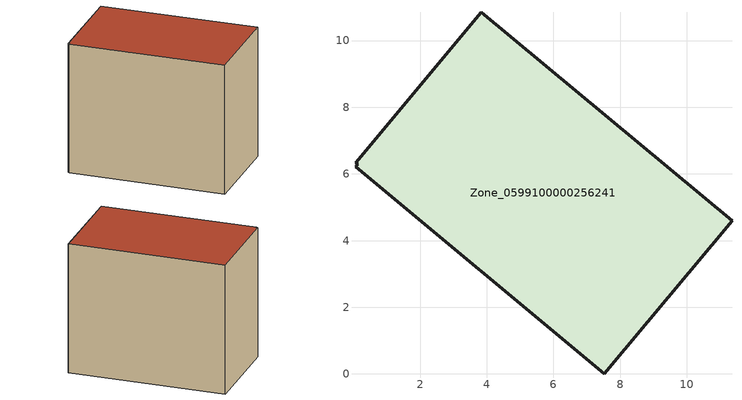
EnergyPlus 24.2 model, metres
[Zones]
Zone_0599100000256241
 floor ground (C_G): 0.07,6.34 3.84,10.86 11.35,4.6 7.52,0 0.06,6.21 0.13,6.29 z0
 wall outside (C_F): 11.35,4.6 3.84,10.86 0.07,6.34 0.13,6.29 0.06,6.21 7.52,0 11.35,4.6 z0:8.28
 roof outside (C_R): 3.84,10.86 0.07,6.34 0.13,6.29 0.06,6.21 7.52,0 11.35,4.6 z8.28
[BUILDING]
Pand.0599100000256241: North Axis=0; Terrain=City; Loads Convergence Tolerance Value=0.04; Temperature Convergence Tolerance Value=0.4; Solar Distribution=FullExterior; Maximum Number of Warmup Days=25; Minimum Number of Warmup Days=1
[Site:Location]
Rotterdam.The.Hague.AP_ZH_NLD Design_Conditions: Latitude=51.96; Longitude=4.45; Time Zone=1; Elevation=-4.5
[SITE:GROUNDTEMPERATURE:BUILDINGSURFACE]
18, 18, 18, 18, 18, 18, 18, 18, 18, 18, 18, 18
[MATERIAL] Thermal Absorptance=0.9; Solar Absorptance=0.7; Visible Absorptance=0.7
Name | Roughness | Thickness | Conductivity | Density | Specific Heat
G.TI.1946-1964 | MediumSmooth | 0.15 | 1 | 540 | 1210
F.TI.1946-1964 | Rough | 0.3 | 0.857143 | 1920 | 840
R.TI.1946-1964 | MediumRough | 0.2 | 0.277778 | 1500 | 1000
[CONSTRUCTION]
C_G: G.TI.1946-1964
C_F: F.TI.1946-1964
C_R: R.TI.1946-1964
[ZONE]
Zone_0599100000256241: Type=1; Multiplier=1; Ceiling Height=Autocalculate; Volume=Autocalculate; Floor Area=autocalculate; Part of Total Floor Area=Yes
[ZONEINFILTRATION:DESIGNFLOWRATE]
Infil_Zone_0599100000256241: Zone or ZoneList or Space or SpaceList=Zone_0599100000256241; Schedule=AlwaysOn; Design Flow Rate Calculation Method=Flow/Area; Flow Rate per Floor Area=0.003; Constant Term Coefficient=1; Temperature Term Coefficient=0; Velocity Term Coefficient=0; Velocity Squared Term Coefficient=0
[HVACTEMPLATE:ZONE:IDEALLOADSAIRSYSTEM]
Zone_0599100000256241: Maximum Heating Supply Air Temperature=50; Minimum Cooling Supply Air Temperature=13; Maximum Heating Supply Air Humidity Ratio=0.0156; Minimum Cooling Supply Air Humidity Ratio=0.0077; Heating Limit=NoLimit; Cooling Limit=NoLimit; Dehumidification Control Type=ConstantSensibleHeatRatio; Cooling Sensible Heat Ratio=0.7; Dehumidification Setpoint=60; Humidification Control Type=None; Humidification Setpoint=30; Outdoor Air Method=None; Outdoor Air Flow Rate per Person=0.00944; Outdoor Air Flow Rate per Zone Floor Area=0; Outdoor Air Flow Rate per Zone=0; Demand Controlled Ventilation Type=None; Outdoor Air Economizer Type=NoEconomizer; Heat Recovery Type=None; Sensible Heat Recovery Effectiveness=0.7; Latent Heat Recovery Effectiveness=0.65
[ZONECONTROL:THERMOSTAT]
ThermostatControl_Zone_0599100000256241: Zone or ZoneList=Zone_0599100000256241; Control Type Schedule=DualSetpointControlType; Control 1=Thermostat_Zone_0599100000256241; Temperature Difference Between Cutout And Setpoint=0
[THERMOSTATSETPOINT:DUALSETPOINT]
Thermostat_Zone_0599100000256241: Heating Setpoint Temperature Schedule=HeatingSetpoint_Zone_0599100000256241; Cooling Setpoint Temperature Schedule=CoolingSetpoint_Zone_0599100000256241
[SCHEDULE:COMPACT]
HeatingSetpoint_Zone_0599100000256241: Through: 12/31, For: AllDays, Until: 24:00, 21
CoolingSetpoint_Zone_0599100000256241: Through: 12/31, For: AllDays, Until: 24:00, 24
DualSetpointControlType: Through: 12/31, For: AllDays, Until: 24:00, 4
AlwaysOn: Through: 12/31, For: AllDays, Until: 24:00, 1
